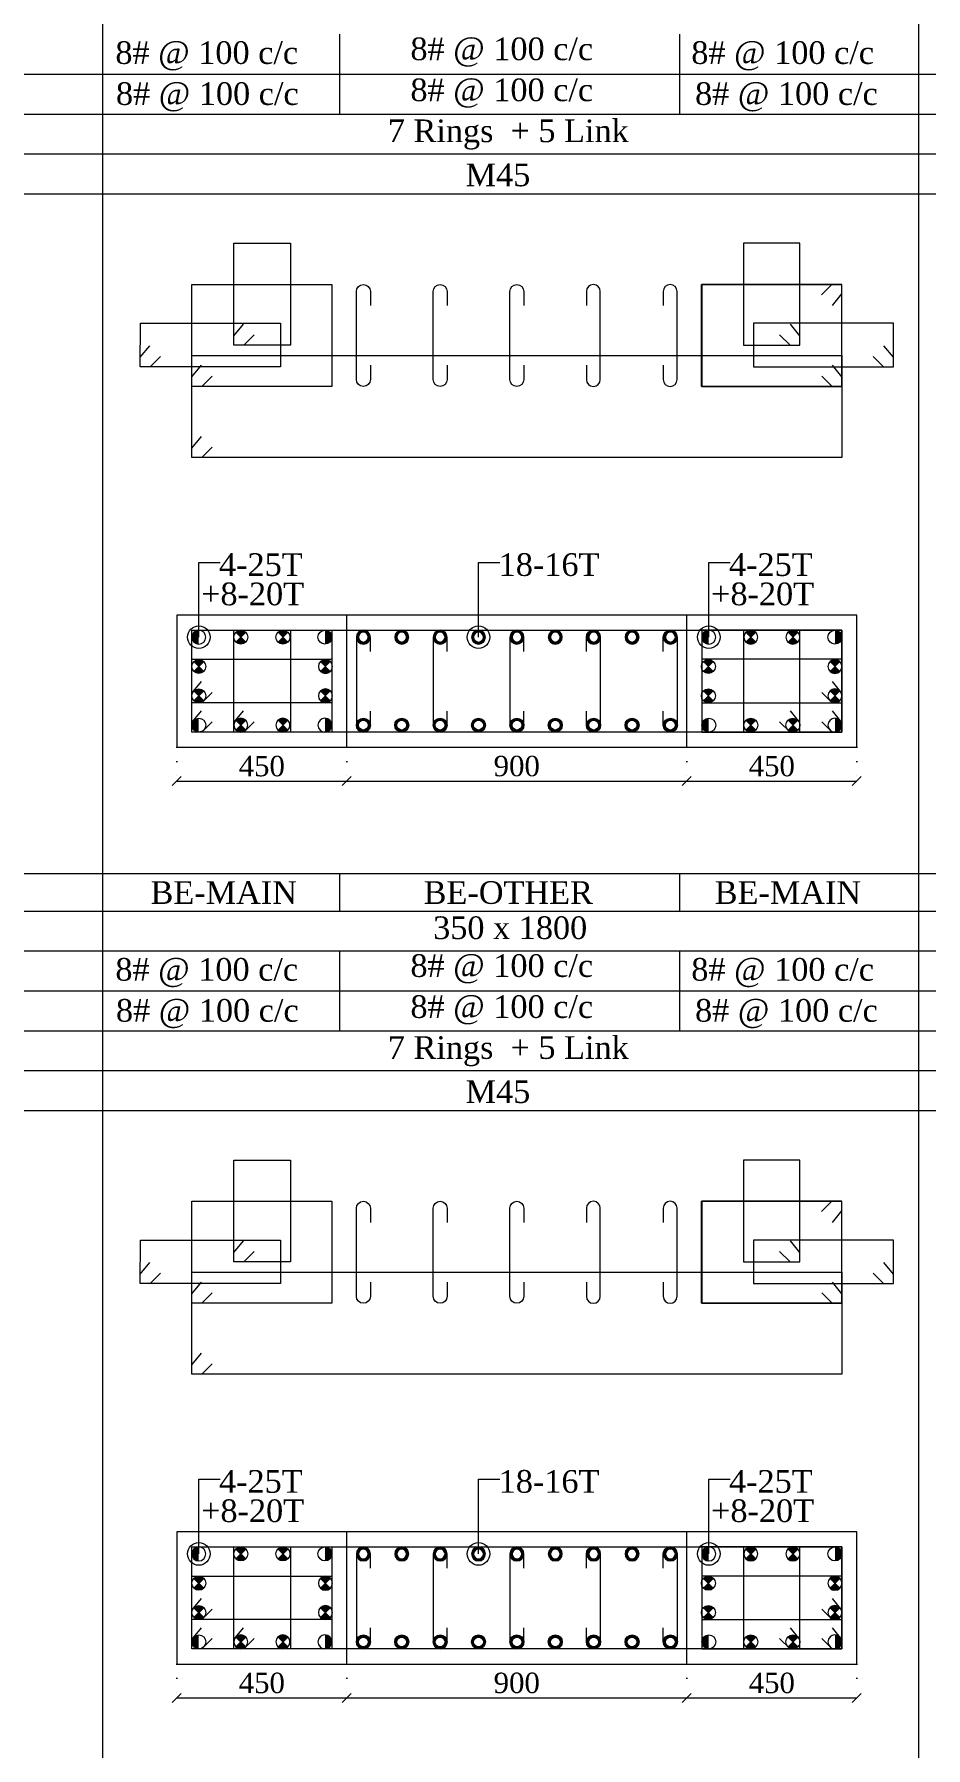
# Model space of a CAD drawing. Header units: millimetres. Extents: x 303 to 27724, y 300 to 68956.
# Drawn here: x 7835 to 10195, y 25991 to 30529 of the extents above; entities that cross this region are included whole.
import ezdxf

# ---------------------------------------------------------------- set-up
doc = ezdxf.new("R2010")
doc.units = ezdxf.units.MM
doc.linetypes.add('( Hidden )', pattern=[0.375, 0.25, -0.125])
doc.linetypes.add('DOT2', pattern=[0.125, 0, -0.125])
doc.layers.get('Defpoints').update_dxf_attribs({"lineweight": 0})
for name, color, linetype, lineweight in [('S-COL. STEEL DIA', 1, 'Continuous', 9), ('S-DIM FOOTING', 7, 'Continuous', 0), ('S-SECTION', 5, 'Continuous', 0), ('S-SECTION MARK', 7, 'Continuous', 0), ('S-SHEET', 7, 'Continuous', 0), ('S-STEEL', 1, 'Continuous', 9), ('S-STEEL-1', 1, 'Continuous', 0), ('S-STEEL-1 C.S.', 106, 'Continuous', 0), ('S-TEXT', 7, 'Continuous', 0)]:
    doc.layers.add(name, color=color, linetype=linetype, lineweight=lineweight)
doc.styles.add('AR', font='ARIALUNI.TTF', dxfattribs={"width": 0.8})
doc.styles.add('S-ROMANS', font='times.ttf')
doc.styles.add('TEXT', font='times.ttf')
doc.dimstyles.new('100', dxfattribs={"dimtxt": 180, "dimasz": 80, "dimexe": 0.18, "dimexo": 0.0625, "dimgap": 1, "dimtad": 1, "dimdec": 0, "dimzin": 0, "dimdsep": 46, "dimtxsty": 'AR', "dimblk": 'DOT', "dimcen": 0.09, "dimse1": 1, "dimse2": 1, "dimclrd": 50, "dimclrt": 256, "dimadec": 0, "dimazin": 0, "dimtfac": 1, "dimtdec": 0, "dimtix": 1, "dimtofl": 0, "dimtmove": 2, "dimatfit": 0, "dimfxl": 1, "dimtolj": 1, "dimtzin": 0, "dimlwd": -1, "dimarcsym": 0})
doc.dimstyles.new('SETU', dxfattribs={"dimtxt": 230, "dimasz": 0.2, "dimexe": 0.1, "dimexo": 0.1, "dimgap": 0.05, "dimtad": 1, "dimdec": 0, "dimzin": 0, "dimdsep": 46, "dimtxsty": 'TEXT', "dimblk": 'OBLIQUE', "dimcen": 0.09, "dimdle": 0.1, "dimclrd": 4, "dimclre": 256, "dimclrt": 256, "dimadec": 1, "dimazin": 0, "dimtfac": 1, "dimtdec": 0, "dimtix": 1, "dimtofl": 0, "dimtmove": 2, "dimatfit": 0, "dimfxl": 1, "dimtolj": 1, "dimtzin": 0, "dimlwd": -1, "dimlwe": -1, "dimarcsym": 1})

# ---------------------------------------------------------------- blocks, each defined once
blk = doc.blocks.new('*U17')
at = {"layer": 'S-COL. STEEL DIA'}
h = blk.add_hatch(color=256, dxfattribs=at)
h.dxf.hatch_style = 1
h.paths.add_polyline_path([(0, 18.5, 0.414214), (-18.5, 0, 0.414214), (0, -18.5)])
at = {"layer": 'S-COL. STEEL DIA', "lineweight": 5}
blk.add_circle((0, 0), 18.5, dxfattribs=at)
blk = doc.blocks.new('*U18')
at = {"layer": 'S-COL. STEEL DIA'}
h = blk.add_hatch(color=256, dxfattribs=at)
h.dxf.hatch_style = 1
h.paths.add_polyline_path([(0, 0), (0, -18.5, 0.198912), (13, -13)])
h.paths.add_polyline_path([(0, 0), (-13, -13, 0.198912), (0, -18.5)])
h.paths.add_polyline_path([(0, 18.5, 0.198912), (-13, 13), (0, 0)])
h.paths.add_polyline_path([(13, 13, 0.198912), (0, 18.5), (0, 0)])
at = {"layer": 'S-COL. STEEL DIA', "lineweight": 5}
for p, q in [((-13, 13), (13, -13)), ((13, 13), (-13, -13))]:
    blk.add_line(p, q, dxfattribs=at)
blk.add_circle((0, 0), 18.5, dxfattribs=at)
blk = doc.blocks.new('_Oblique')
at = {"color": 0, "linetype": 'ByBlock', "lineweight": -2}
blk.add_line((-0.5, -0.5), (0.5, 0.5), dxfattribs=at)
blk = doc.blocks.new('*D1869')
at = {"layer": 'Defpoints', "color": 0}
for p in [(8212, 26212.9), (8662, 26212.9), (8662, 26123.1)]:
    blk.add_point(p, dxfattribs=at)
at = {"layer": 'S-DIM FOOTING', "linetype": 'DOT2', "ltscale": 300}
for p, q in [((8212, 26212.8), (8212, 26123)), ((8662, 26212.8), (8662, 26123))]:
    blk.add_line(p, q, dxfattribs=at)
at = {"layer": 'S-DIM FOOTING', "ltscale": 300}
blk.add_line((8211.8, 26123.1), (8662.1, 26123.1), dxfattribs=at)
at = {"layer": 'S-DIM FOOTING', "linetype": 'ByBlock', "xscale": 24, "yscale": 24, "zscale": 24, "rotation": 180}
blk.add_blockref('_Oblique', (8212, 26123.1), dxfattribs=at)
at = {"layer": 'S-DIM FOOTING', "linetype": 'ByBlock', "xscale": 24, "yscale": 24, "zscale": 24}
blk.add_blockref('_Oblique', (8662, 26123.1), dxfattribs=at)
at = {"layer": 'S-DIM FOOTING', "insert": (8437, 26162.5), "char_height": 54, "attachment_point": 5, "style": 'TEXT'}
blk.add_mtext('\\A1;450', dxfattribs=at)
blk = doc.blocks.new('*D1870')
at = {"layer": 'Defpoints', "color": 0}
for p in [(8662, 26212.9), (9562, 26212.9), (9562, 26123.1)]:
    blk.add_point(p, dxfattribs=at)
at = {"layer": 'S-DIM FOOTING', "linetype": 'DOT2', "ltscale": 300}
for p, q in [((8662, 26212.8), (8662, 26123)), ((9562, 26212.8), (9562, 26123))]:
    blk.add_line(p, q, dxfattribs=at)
at = {"layer": 'S-DIM FOOTING', "ltscale": 300}
blk.add_line((8661.8, 26123.1), (9562.1, 26123.1), dxfattribs=at)
at = {"layer": 'S-DIM FOOTING', "linetype": 'ByBlock', "xscale": 24, "yscale": 24, "zscale": 24, "rotation": 180}
blk.add_blockref('_Oblique', (8662, 26123.1), dxfattribs=at)
at = {"layer": 'S-DIM FOOTING', "linetype": 'ByBlock', "xscale": 24, "yscale": 24, "zscale": 24}
blk.add_blockref('_Oblique', (9562, 26123.1), dxfattribs=at)
at = {"layer": 'S-DIM FOOTING', "insert": (9112, 26162.6), "char_height": 54, "attachment_point": 5, "style": 'TEXT'}
blk.add_mtext('\\A1;900', dxfattribs=at)
blk = doc.blocks.new('*D1871')
at = {"layer": 'Defpoints', "color": 0}
for p in [(9562, 26212.9), (10012, 26212.9), (10012, 26123.1)]:
    blk.add_point(p, dxfattribs=at)
at = {"layer": 'S-DIM FOOTING', "linetype": 'DOT2', "ltscale": 300}
for p, q in [((9562, 26212.8), (9562, 26123)), ((10012, 26212.8), (10012, 26123))]:
    blk.add_line(p, q, dxfattribs=at)
at = {"layer": 'S-DIM FOOTING', "ltscale": 300}
blk.add_line((9561.8, 26123.1), (10012.1, 26123.1), dxfattribs=at)
at = {"layer": 'S-DIM FOOTING', "linetype": 'ByBlock', "xscale": 24, "yscale": 24, "zscale": 24, "rotation": 180}
blk.add_blockref('_Oblique', (9562, 26123.1), dxfattribs=at)
at = {"layer": 'S-DIM FOOTING', "linetype": 'ByBlock', "xscale": 24, "yscale": 24, "zscale": 24}
blk.add_blockref('_Oblique', (10012, 26123.1), dxfattribs=at)
at = {"layer": 'S-DIM FOOTING', "insert": (9787, 26162.5), "char_height": 54, "attachment_point": 5, "style": 'TEXT'}
blk.add_mtext('\\A1;450', dxfattribs=at)
blk = doc.blocks.new('*U4')
at = {"layer": 'S-COL. STEEL DIA'}
h = blk.add_hatch(color=256, dxfattribs=at)
h.dxf.hatch_style = 1
h.paths.add_polyline_path([(-18.5, 0, 1), (18.5, 0, 1)])
h.paths.add_polyline_path([(13, 0, -1), (-13, 0, -1)], flags=16)
at = {"layer": 'S-COL. STEEL DIA', "lineweight": 5}
for radius in [18.5, 13]:
    blk.add_circle((0, 0), radius, dxfattribs=at)
blk = doc.blocks.new('_Dot')
at = {"linetype": 'ByBlock', "lineweight": -2}
blk.add_line((-0.5, 0), (-1, 0), dxfattribs=at)
at = {"linetype": 'ByBlock', "const_width": 0.5}
blk.add_lwpolyline([(-0.25, 0, 1), (0.25, 0, 1)], format="xyb", close=True, dxfattribs=at)
blk = doc.blocks.new('*D2001')
at = {"layer": 'Defpoints', "color": 0}
for p in [(8212, 28641.2), (8662, 28641.2), (8662, 28551.3)]:
    blk.add_point(p, dxfattribs=at)
at = {"layer": 'S-DIM FOOTING', "linetype": 'DOT2', "ltscale": 300}
for p, q in [((8212, 28641.1), (8212, 28551.2)), ((8662, 28641.1), (8662, 28551.2))]:
    blk.add_line(p, q, dxfattribs=at)
at = {"layer": 'S-DIM FOOTING', "ltscale": 300}
blk.add_line((8211.8, 28551.3), (8662.1, 28551.3), dxfattribs=at)
at = {"layer": 'S-DIM FOOTING', "linetype": 'ByBlock', "xscale": 24, "yscale": 24, "zscale": 24, "rotation": 180}
blk.add_blockref('_Oblique', (8212, 28551.3), dxfattribs=at)
at = {"layer": 'S-DIM FOOTING', "linetype": 'ByBlock', "xscale": 24, "yscale": 24, "zscale": 24}
blk.add_blockref('_Oblique', (8662, 28551.3), dxfattribs=at)
at = {"layer": 'S-DIM FOOTING', "insert": (8437, 28590.8), "char_height": 54, "attachment_point": 5, "style": 'TEXT'}
blk.add_mtext('\\A1;450', dxfattribs=at)
blk = doc.blocks.new('*D2002')
at = {"layer": 'Defpoints', "color": 0}
for p in [(8662, 28641.2), (9562, 28641.2), (9562, 28551.3)]:
    blk.add_point(p, dxfattribs=at)
at = {"layer": 'S-DIM FOOTING', "linetype": 'DOT2', "ltscale": 300}
for p, q in [((8662, 28641.1), (8662, 28551.2)), ((9562, 28641.1), (9562, 28551.2))]:
    blk.add_line(p, q, dxfattribs=at)
at = {"layer": 'S-DIM FOOTING', "ltscale": 300}
blk.add_line((8661.8, 28551.3), (9562.1, 28551.3), dxfattribs=at)
at = {"layer": 'S-DIM FOOTING', "linetype": 'ByBlock', "xscale": 24, "yscale": 24, "zscale": 24, "rotation": 180}
blk.add_blockref('_Oblique', (8662, 28551.3), dxfattribs=at)
at = {"layer": 'S-DIM FOOTING', "linetype": 'ByBlock', "xscale": 24, "yscale": 24, "zscale": 24}
blk.add_blockref('_Oblique', (9562, 28551.3), dxfattribs=at)
at = {"layer": 'S-DIM FOOTING', "insert": (9112, 28590.9), "char_height": 54, "attachment_point": 5, "style": 'TEXT'}
blk.add_mtext('\\A1;900', dxfattribs=at)
blk = doc.blocks.new('*D2003')
at = {"layer": 'Defpoints', "color": 0}
for p in [(9562, 28641.2), (10012, 28641.2), (10012, 28551.3)]:
    blk.add_point(p, dxfattribs=at)
at = {"layer": 'S-DIM FOOTING', "linetype": 'DOT2', "ltscale": 300}
for p, q in [((9562, 28641.1), (9562, 28551.2)), ((10012, 28641.1), (10012, 28551.2))]:
    blk.add_line(p, q, dxfattribs=at)
at = {"layer": 'S-DIM FOOTING', "ltscale": 300}
blk.add_line((9561.8, 28551.3), (10012.1, 28551.3), dxfattribs=at)
at = {"layer": 'S-DIM FOOTING', "linetype": 'ByBlock', "xscale": 24, "yscale": 24, "zscale": 24, "rotation": 180}
blk.add_blockref('_Oblique', (9562, 28551.3), dxfattribs=at)
at = {"layer": 'S-DIM FOOTING', "linetype": 'ByBlock', "xscale": 24, "yscale": 24, "zscale": 24}
blk.add_blockref('_Oblique', (10012, 28551.3), dxfattribs=at)
at = {"layer": 'S-DIM FOOTING', "insert": (9787, 28590.8), "char_height": 54, "attachment_point": 5, "style": 'TEXT'}
blk.add_mtext('\\A1;450', dxfattribs=at)

msp = doc.modelspace()

# ---------------------------------------------------------------- linework, layer by layer
at = {"layer": 'S-SECTION'}
for points, elevation in [([(10012, 28641.2), (10012, 28991.2), (8212, 28991.2), (8212, 28641.2)], 8.3), ([(10012, 26212.9), (10012, 26562.9), (8212, 26562.9), (8212, 26212.9)], 0)]:
    msp.add_lwpolyline(points, close=True, dxfattribs=dict(at, elevation=elevation))
at = {"layer": 'S-SHEET'}
for p, q in [((8015, 68956, -2), (8015, 299.8, -1.4)), ((10175.6, 68956, -1.1), (10175.6, 299.8, -0.6)), ((8642.4, 30529.3, -1.1), (8642.4, 30318, -1.1)), ((9542.4, 30529.3, -1.1), (9542.4, 30318, -1.1)), ((303, 30423.7, -0.7), (27724.1, 30423.7, -0.7)), ((303, 30318.2, -0.7), (27724.1, 30318.2, -0.7)), ((303, 30212.7, -0.7), (27724.1, 30212.7, -0.7)), ((303, 28306.2, 7.4), (27724.1, 28306.2, 7.4)), ((8642.4, 28306, -1.1), (8642.4, 28206.5, -1.1)), ((9542.4, 28306, -1.1), (9542.4, 28206.5, -1.1)), ((303, 28206.7, -0.6), (27724.1, 28206.7, -0.6)), ((303, 28101.4, -0.6), (27724.1, 28101.4, -0.6)), ((303, 28101.4, -0.6), (27724.1, 28101.4, -0.6)), ((8642.4, 28101.3, -1.1), (8642.4, 27890, -1.1)), ((9542.4, 28101.3, -1.1), (9542.4, 27890, -1.1)), ((303, 27995.6, -0.6), (27724.1, 27995.6, -0.6)), ((303, 27890.1, -0.6), (27724.1, 27890.1, -0.6)), ((303, 27784.6, -0.6), (27724.1, 27784.6, -0.6))]:
    msp.add_line(p, q, dxfattribs=at)
at = {"layer": 'S-SHEET', "color": 0}
for p, q in [((303, 30107.2, -0.7), (27724.1, 30107.2, -0.7)), ((303, 27679.1, -0.6), (27724.1, 27679.1, -0.6))]:
    msp.add_line(p, q, dxfattribs=at)
at = {"layer": 'S-STEEL', "color": 3}
for points, elevation in [([(8724.4, 29652.8), (8724.4, 29615, -1), (8687.5, 29615), (8687.5, 29848.1, -1), (8724.4, 29848.1), (8724.4, 29810.9)], 8.3), ([(8927.6, 29652.8), (8927.6, 29615, -1), (8890.7, 29615), (8890.7, 29848.1, -1), (8927.6, 29848.1), (8927.6, 29810.9)], 8.3), ([(9130.8, 29652.8), (9130.8, 29615, -1), (9093.9, 29615), (9093.9, 29848.1, -1), (9130.8, 29848.1), (9130.8, 29810.9)], 8.3), ([(9296.3, 29652.8), (9296.3, 29615, 1), (9333.2, 29615), (9333.2, 29848.1, 1), (9296.3, 29848.1), (9296.3, 29810.9)], 8.3), ([(9499.6, 29652.8), (9499.6, 29615, 1), (9536.5, 29615), (9536.5, 29848.1, 1), (9499.6, 29848.1), (9499.6, 29810.9)], 8.3), ([(8724.4, 28895), (8724.4, 28932.7, 1), (8687.5, 28932.7), (8687.5, 28699.6, 1), (8724.4, 28699.6), (8724.4, 28736.9)], 8.3), ([(8927.6, 28895), (8927.6, 28932.7, 1), (8890.7, 28932.7), (8890.7, 28699.6, 1), (8927.6, 28699.6), (8927.6, 28736.9)], 8.3), ([(9130.8, 28895), (9130.8, 28932.7, 1), (9093.9, 28932.7), (9093.9, 28699.6, 1), (9130.8, 28699.6), (9130.8, 28736.9)], 8.3), ([(9296.3, 28895), (9296.3, 28932.7, -1), (9333.2, 28932.7), (9333.2, 28699.6, -1), (9296.3, 28699.6), (9296.3, 28736.9)], 8.3), ([(9499.6, 28895), (9499.6, 28932.7, -1), (9536.5, 28932.7), (9536.5, 28699.6, -1), (9499.6, 28699.6), (9499.6, 28736.9)], 8.3), ([(8724.4, 27224.5), (8724.4, 27186.8, -1), (8687.5, 27186.8), (8687.5, 27419.9, -1), (8724.4, 27419.9), (8724.4, 27382.7)], 0), ([(8927.6, 27224.5), (8927.6, 27186.8, -1), (8890.7, 27186.8), (8890.7, 27419.9, -1), (8927.6, 27419.9), (8927.6, 27382.7)], 0), ([(9130.8, 27224.5), (9130.8, 27186.8, -1), (9093.9, 27186.8), (9093.9, 27419.9, -1), (9130.8, 27419.9), (9130.8, 27382.7)], 0), ([(9296.3, 27224.5), (9296.3, 27186.8, 1), (9333.2, 27186.8), (9333.2, 27419.9, 1), (9296.3, 27419.9), (9296.3, 27382.7)], 0), ([(9499.6, 27224.5), (9499.6, 27186.8, 1), (9536.5, 27186.8), (9536.5, 27419.9, 1), (9499.6, 27419.9), (9499.6, 27382.7)], 0), ([(8724.4, 26466.8), (8724.4, 26504.5, 1), (8687.5, 26504.5), (8687.5, 26271.4, 1), (8724.4, 26271.4), (8724.4, 26308.6)], 0), ([(8927.6, 26466.8), (8927.6, 26504.5, 1), (8890.7, 26504.5), (8890.7, 26271.4, 1), (8927.6, 26271.4), (8927.6, 26308.6)], 0), ([(9130.8, 26466.8), (9130.8, 26504.5, 1), (9093.9, 26504.5), (9093.9, 26271.4, 1), (9130.8, 26271.4), (9130.8, 26308.6)], 0), ([(9296.3, 26466.8), (9296.3, 26504.5, -1), (9333.2, 26504.5), (9333.2, 26271.4, -1), (9296.3, 26271.4), (9296.3, 26308.6)], 0), ([(9499.6, 26466.8), (9499.6, 26504.5, -1), (9536.5, 26504.5), (9536.5, 26271.4, -1), (9499.6, 26271.4), (9499.6, 26308.6)], 0)]:
    msp.add_lwpolyline(points, format="xyb", dxfattribs=dict(at, elevation=elevation))
at = {"layer": 'S-STEEL', "color": 1}
for points, elevation in [([(9918.4, 29839.3), (9946, 29866.7), (9972, 29866.7), (9972, 29596.7), (9601.2, 29596.7), (9601.2, 29866.7), (9972, 29866.7), (9972, 29841.6), (9946.8, 29810.8)], 8.3), ([(8305.5, 29435.9), (8278, 29408.6), (8252, 29408.6), (8252, 29678.6), (9972.8, 29678.6), (9972.8, 29408.6), (8252, 29408.6), (8252, 29433.6), (8277.1, 29464.5)], 8.3), ([(8305.5, 28708.5), (8278, 28681.2), (8252, 28681.2), (8252, 28951.2), (9972.8, 28951.2), (9972.8, 28681.2), (8252, 28681.2), (8252, 28706.2), (8277.1, 28737.1)], 8.3), ([(9918.4, 27411.1), (9946, 27438.4), (9972, 27438.4), (9972, 27168.4), (9601.2, 27168.4), (9601.2, 27438.4), (9972, 27438.4), (9972, 27413.4), (9946.8, 27382.5)], 0), ([(8305.5, 27007.7), (8278, 26980.4), (8252, 26980.4), (8252, 27250.4), (9972.8, 27250.4), (9972.8, 26980.4), (8252, 26980.4), (8252, 27005.4), (8277.1, 27036.2)], 0), ([(8305.5, 26280.3), (8278, 26253), (8252, 26253), (8252, 26523), (9972.8, 26523), (9972.8, 26253), (8252, 26253), (8252, 26278), (8277.1, 26308.8)], 0)]:
    msp.add_lwpolyline(points, dxfattribs=dict(at, elevation=elevation))
at = {"layer": 'S-STEEL-1', "color": 41}
for points, elevation in [([(8416.8, 29733.4), (8389.3, 29706.1), (8363.2, 29706.1), (8363.3, 29976.1), (8512.7, 29976.1), (8512.7, 29706.1), (8363.2, 29706.1), (8363.2, 29731.1), (8388.4, 29761.9)], 8.3), ([(9807.9, 29733.4), (9835.4, 29706.1), (9861.5, 29706.1), (9861.5, 29976.1), (9712.1, 29976.1), (9712.1, 29706.1), (9861.5, 29706.1), (9861.5, 29731.1), (9836.3, 29761.9)], 8.3), ([(8169.1, 29676.1), (8141.6, 29648.8), (8115.5, 29648.8), (8115.6, 29763.8), (8486.4, 29763.8), (8486.3, 29648.8), (8115.5, 29648.8), (8115.5, 29673.8), (8140.7, 29704.6)], 8.3), ([(10055.6, 29676.1), (10083.1, 29648.8), (10109.2, 29648.8), (10109.2, 29763.8), (9738.4, 29763.8), (9738.4, 29648.8), (10109.2, 29648.8), (10109.2, 29673.8), (10084, 29704.6)], 8.3), ([(8416.8, 28708.5), (8389.3, 28681.2), (8363.2, 28681.2), (8363.3, 28951.2), (8512.7, 28951.2), (8512.7, 28681.2), (8363.2, 28681.2), (8363.2, 28706.2), (8388.4, 28737.1)], 8.3), ([(9807.9, 28708.5), (9835.4, 28681.2), (9861.5, 28681.2), (9861.5, 28951.2), (9712.1, 28951.2), (9712.1, 28681.2), (9861.5, 28681.2), (9861.5, 28706.2), (9836.3, 28737.1)], 8.3), ([(8305.5, 28786.2), (8278, 28758.9), (8252, 28758.9), (8252, 28873.9), (8622.8, 28873.9), (8622.8, 28758.9), (8252, 28758.9), (8252, 28783.9), (8277.1, 28814.8)], 8.3), ([(9919.2, 28786.2), (9946.7, 28758.9), (9972.8, 28758.9), (9972.7, 28873.9), (9601.9, 28873.9), (9602, 28758.9), (9972.8, 28758.9), (9972.8, 28783.9), (9947.6, 28814.8)], 8.3), ([(8416.8, 27305.1), (8389.3, 27277.8), (8363.2, 27277.8), (8363.3, 27547.8), (8512.7, 27547.8), (8512.7, 27277.8), (8363.2, 27277.8), (8363.2, 27302.8), (8388.4, 27333.7)], 0), ([(9807.9, 27305.1), (9835.4, 27277.8), (9861.5, 27277.8), (9861.5, 27547.8), (9712.1, 27547.8), (9712.1, 27277.8), (9861.5, 27277.8), (9861.5, 27302.8), (9836.3, 27333.7)], 0), ([(8169.1, 27247.8), (8141.6, 27220.5), (8115.5, 27220.5), (8115.6, 27335.6), (8486.4, 27335.6), (8486.3, 27220.5), (8115.5, 27220.5), (8115.5, 27245.5), (8140.7, 27276.4)], 0), ([(10055.6, 27247.8), (10083.1, 27220.5), (10109.2, 27220.5), (10109.2, 27335.6), (9738.4, 27335.6), (9738.4, 27220.5), (10109.2, 27220.5), (10109.2, 27245.5), (10084, 27276.4)], 0), ([(8416.8, 26280.3), (8389.3, 26253), (8363.2, 26253), (8363.3, 26523), (8512.7, 26523), (8512.7, 26253), (8363.2, 26253), (8363.2, 26278), (8388.4, 26308.8)], 0), ([(9807.9, 26280.3), (9835.4, 26253), (9861.5, 26253), (9861.5, 26523), (9712.1, 26523), (9712.1, 26253), (9861.5, 26253), (9861.5, 26278), (9836.3, 26308.8)], 0), ([(8305.5, 26358), (8278, 26330.6), (8252, 26330.6), (8252, 26445.7), (8622.8, 26445.7), (8622.8, 26330.6), (8252, 26330.6), (8252, 26355.7), (8277.1, 26386.5)], 0), ([(9919.2, 26358), (9946.7, 26330.6), (9972.8, 26330.6), (9972.7, 26445.7), (9601.9, 26445.7), (9602, 26330.6), (9972.8, 26330.6), (9972.8, 26355.7), (9947.6, 26386.5)], 0)]:
    msp.add_lwpolyline(points, dxfattribs=dict(at, elevation=elevation))
at = {"layer": 'S-STEEL-1', "color": 6}
for points, elevation in [([(8305.5, 29624), (8278, 29596.7), (8252, 29596.7), (8252, 29866.7), (8622.8, 29866.7), (8622.8, 29596.7), (8252, 29596.7), (8252, 29621.7), (8277.1, 29652.6)], 8.3), ([(9919.2, 29624), (9946.7, 29596.7), (9972.8, 29596.7), (9972.8, 29866.7), (9602, 29866.7), (9602, 29596.7), (9972.8, 29596.7), (9972.8, 29621.7), (9947.6, 29652.6)], 8.3), ([(8305.5, 28708.5), (8278, 28681.2), (8252, 28681.2), (8252, 28951.2), (8622.8, 28951.2), (8622.8, 28681.2), (8252, 28681.2), (8252, 28706.2), (8277.1, 28737.1)], 8.3), ([(9919.2, 28708.5), (9946.7, 28681.2), (9972.8, 28681.2), (9972.8, 28951.2), (9602, 28951.2), (9602, 28681.2), (9972.8, 28681.2), (9972.8, 28706.2), (9947.6, 28737.1)], 8.3), ([(8305.5, 27195.7), (8278, 27168.4), (8252, 27168.4), (8252, 27438.4), (8622.8, 27438.4), (8622.8, 27168.4), (8252, 27168.4), (8252, 27193.5), (8277.1, 27224.3)], 0), ([(9919.2, 27195.7), (9946.7, 27168.4), (9972.8, 27168.4), (9972.8, 27438.4), (9602, 27438.4), (9602, 27168.4), (9972.8, 27168.4), (9972.8, 27193.5), (9947.6, 27224.3)], 0), ([(8305.5, 26280.3), (8278, 26253), (8252, 26253), (8252, 26523), (8622.8, 26523), (8622.8, 26253), (8252, 26253), (8252, 26278), (8277.1, 26308.8)], 0), ([(9919.2, 26280.3), (9946.7, 26253), (9972.8, 26253), (9972.8, 26523), (9602, 26523), (9602, 26253), (9972.8, 26253), (9972.8, 26278), (9947.6, 26308.8)], 0)]:
    msp.add_lwpolyline(points, dxfattribs=dict(at, elevation=elevation))
at = {"layer": 'S-STEEL-1 C.S.', "color": 8, "linetype": '( Hidden )'}
for p, q in [((8662, 28641.2, 8.3), (8662, 28991.2, 8.3)), ((9562, 28641.2, 8.3), (9562, 28991.2, 8.3)), ((8662, 26212.9, 0), (8662, 26562.9, 0)), ((9562, 26212.9, 0), (9562, 26562.9, 0))]:
    msp.add_line(p, q, dxfattribs=at)

# ---------------------------------------------------------------- block references
at = {"layer": 'S-COL. STEEL DIA', "xscale": -1, "rotation": 180}
for name, p in [('*U17', (8270.4, 28932.7, 8.3)), ('*U4', (8705.9, 28932.7, 8.3)), ('*U4', (8807.5, 28932.7, 8.3)), ('*U4', (8909.1, 28932.7, 8.3)), ('*U4', (9010.7, 28932.7, 8.3)), ('*U4', (9112.4, 28932.7, 8.3)), ('*U4', (9214, 28932.7, 8.3)), ('*U4', (9315.6, 28932.7, 8.3)), ('*U4', (9417.2, 28932.7, 8.3)), ('*U4', (9518.8, 28932.7, 8.3)), ('*U17', (9620.4, 28932.7, 8.3)), ('*U18', (9731.7, 28932.7, 8.3)), ('*U18', (9843, 28932.7, 8.3)), ('*U17', (8270.4, 26504.5, 0)), ('*U4', (8705.9, 26504.5, 0)), ('*U4', (8807.5, 26504.5, 0)), ('*U4', (8909.1, 26504.5, 0)), ('*U4', (9010.7, 26504.5, 0)), ('*U4', (9112.4, 26504.5, 0)), ('*U4', (9214, 26504.5, 0)), ('*U4', (9315.6, 26504.5, 0)), ('*U4', (9417.2, 26504.5, 0)), ('*U4', (9518.8, 26504.5, 0)), ('*U17', (9620.4, 26504.5, 0)), ('*U18', (9731.7, 26504.5, 0)), ('*U18', (9843, 26504.5, 0))]:
    msp.add_blockref(name, p, dxfattribs=at)
at = {"layer": 'S-COL. STEEL DIA', "rotation": 180}
for name, p in [('*U18', (8381.7, 28932.7, 8.3)), ('*U18', (8493, 28932.7, 8.3)), ('*U17', (8604.3, 28932.7, 8.3)), ('*U17', (9954.3, 28932.7, 8.3)), ('*U18', (8381.7, 26504.5, 0)), ('*U18', (8493, 26504.5, 0)), ('*U17', (8604.3, 26504.5, 0)), ('*U17', (9954.3, 26504.5, 0))]:
    msp.add_blockref(name, p, dxfattribs=at)
at = {"layer": 'S-COL. STEEL DIA'}
for name, p in [('*U18', (8270.4, 28855, 8.3)), ('*U18', (9619.2, 28855, 8.3)), ('*U18', (8270.4, 28777.3, 8.3)), ('*U18', (9619.2, 28777.3, 8.3)), ('*U17', (8270.4, 28699.6, 8.3)), ('*U4', (8705.9, 28699.6, 8.3)), ('*U4', (8807.5, 28699.6, 8.3)), ('*U4', (8909.1, 28699.6, 8.3)), ('*U4', (9010.7, 28699.6, 8.3)), ('*U4', (9112.4, 28699.6, 8.3)), ('*U4', (9214, 28699.6, 8.3)), ('*U4', (9315.6, 28699.6, 8.3)), ('*U4', (9417.2, 28699.6, 8.3)), ('*U4', (9518.8, 28699.6, 8.3)), ('*U17', (9620.4, 28699.6, 8.3)), ('*U18', (9731.7, 28699.6, 8.3)), ('*U18', (9843, 28699.6, 8.3)), ('*U18', (8270.4, 26426.8, 0)), ('*U18', (9619.2, 26426.8, 0)), ('*U18', (8270.4, 26349.1, 0)), ('*U18', (9619.2, 26349.1, 0)), ('*U17', (8270.4, 26271.4, 0)), ('*U4', (8705.9, 26271.4, 0)), ('*U4', (8807.5, 26271.4, 0)), ('*U4', (8909.1, 26271.4, 0)), ('*U4', (9010.7, 26271.4, 0)), ('*U4', (9112.4, 26271.4, 0)), ('*U4', (9214, 26271.4, 0)), ('*U4', (9315.6, 26271.4, 0)), ('*U4', (9417.2, 26271.4, 0)), ('*U4', (9518.8, 26271.4, 0)), ('*U17', (9620.4, 26271.4, 0)), ('*U18', (9731.7, 26271.4, 0)), ('*U18', (9843, 26271.4, 0))]:
    msp.add_blockref(name, p, dxfattribs=at)
at = {"layer": 'S-COL. STEEL DIA', "xscale": -1}
for name, p in [('*U18', (8605.5, 28855, 8.3)), ('*U18', (9954.3, 28855, 8.3)), ('*U18', (8605.5, 28777.3, 8.3)), ('*U18', (9954.3, 28777.3, 8.3)), ('*U18', (8381.7, 28699.6, 8.3)), ('*U18', (8493, 28699.6, 8.3)), ('*U17', (8604.3, 28699.6, 8.3)), ('*U17', (9954.3, 28699.6, 8.3)), ('*U18', (8605.5, 26426.8, 0)), ('*U18', (9954.3, 26426.8, 0)), ('*U18', (8605.5, 26349.1, 0)), ('*U18', (9954.3, 26349.1, 0)), ('*U18', (8381.7, 26271.4, 0)), ('*U18', (8493, 26271.4, 0)), ('*U17', (8604.3, 26271.4, 0)), ('*U17', (9954.3, 26271.4, 0))]:
    msp.add_blockref(name, p, dxfattribs=at)

# ---------------------------------------------------------------- texts
at = {"layer": 'S-TEXT', "style": 'S-ROMANS'}
for s, p in [('8# @ 100 c/c', (8049.5, 30450.8, -1.1)), ('8# @ 100 c/c', (8830.5, 30460.8, -1.1)), ('8# @ 100 c/c', (9574, 30450.8, -1.1)), ('8# @ 100 c/c', (8830.5, 30352.2, -1.1)), ('8# @ 100 c/c', (8051, 30342.2, -1.1)), ('8# @ 100 c/c', (9584, 30342.2, -1.1)), ('7 Rings  + 5 Link', (8770.7, 30243.7, -1.1)), ('M45', (8976.6, 30127, -1.1)), ('BE-MAIN ', (8142.5, 28226.2, -1.1)), ('BE-OTHER', (8865.5, 28226.2, -1.1)), ('BE-MAIN ', (9636, 28226.2, -1.1)), ('350 x 1800', (8890.7, 28133, -1.1)), ('8# @ 100 c/c', (8830.5, 28032.7, -1.1)), ('8# @ 100 c/c', (8049.5, 28022.7, -1.1)), ('8# @ 100 c/c', (9574, 28022.7, -1.1)), ('8# @ 100 c/c', (8051, 27914.1, -1.1)), ('8# @ 100 c/c', (8830.5, 27924.1, -1.1)), ('8# @ 100 c/c', (9584, 27914.1, -1.1)), ('7 Rings  + 5 Link', (8770.7, 27815.7, -1.1)), ('M45', (8976.6, 27698.9, -1.1))]:
    msp.add_text(s, height=60, dxfattribs=at).set_placement(p)
at = {"layer": 'S-TEXT', "color": 7, "style": 'TEXT'}
for s, p in [('4-25T', (8323.8, 29094.8, 8.3)), ('18-16T', (9064.1, 29094.8, 8.3)), ('4-25T', (9673.8, 29094.8, 8.3)), ('+8-20T', (8276.5, 29017.1, 8.3)), ('+8-20T', (9626.5, 29017.1, 8.3)), ('4-25T', (8323.8, 26666.5, 0)), ('18-16T', (9064.1, 26666.5, 0)), ('4-25T', (9673.8, 26666.5, 0)), ('+8-20T', (8276.5, 26588.8, 0)), ('+8-20T', (9626.5, 26588.8, 0))]:
    msp.add_text(s, height=60, dxfattribs=at).set_placement(p)

# ---------------------------------------------------------------- dimensions: what is measured, and where the dimension line sits
at = {"layer": 'S-DIM FOOTING', "ltscale": 300}
for base, p1, p2, picture, middle in [((8662, 28551.3, 7.9), (8212, 28641.2, 8.3), (8662, 28641.2, 8.3), '*D2001', (8437, 28590.8, 7.9)), ((9562, 28551.3, 7.9), (8662, 28641.2, 8.3), (9562, 28641.2, 8.3), '*D2002', (9112, 28590.9, 7.9)), ((10012, 28551.3, 7.9), (9562, 28641.2, 8.3), (10012, 28641.2, 8.3), '*D2003', (9787, 28590.8, 7.9)), ((8662, 26123.1, -0.3), (8212, 26212.9, 0), (8662, 26212.9, 0), '*D1869', (8437, 26162.5, -0.3)), ((9562, 26123.1, -0.3), (8662, 26212.9, 0), (9562, 26212.9, 0), '*D1870', (9112, 26162.6, -0.3)), ((10012, 26123.1, -0.3), (9562, 26212.9, 0), (10012, 26212.9, 0), '*D1871', (9787, 26162.5, -0.3))]:
    dim = msp.add_linear_dim(base=base, p1=p1, p2=p2, angle=180, dimstyle='SETU', override={"dimscale": 1.2, "dimtxt": 45, "dimasz": 20, "dimgap": 10, "dimblk1": 'Oblique', "dimblk2": 'Oblique', "dimsah": 1, "dimclrd": 256, "dimarcsym": 1}, dxfattribs=at)
    dim.commit()
    dim.dimension.update_dxf_attribs({"geometry": picture, "text_midpoint": middle})

# ---------------------------------------------------------------- leaders
at = {"layer": 'S-SECTION MARK'}
for points in [[(8270.4, 28932.7, 8.3), (8270.4, 29130.6, 8.3), (8326.8, 29130.6, 8.3)], [(9010.7, 28932.7, 8.3), (9010.7, 29130.6, 8.3), (9067.2, 29130.6, 8.3)], [(9620.4, 28932.7, 8.3), (9620.4, 29130.6, 8.3), (9676.8, 29130.6, 8.3)], [(8270.4, 26504.5, 0), (8270.4, 26702.4, 0), (8326.8, 26702.4, 0)], [(9010.7, 26504.5, 0), (9010.7, 26702.4, 0), (9067.2, 26702.4, 0)], [(9620.4, 26504.5, 0), (9620.4, 26702.4, 0), (9676.8, 26702.4, 0)]]:
    msp.add_leader(points, dimstyle='100', override={"dimasz": 60, "dimtad": 0, "dimclrd": 256, "dimldrblk": 'DotBlank', "dimfxl": 50, "dimfxlon": 1, "dimarcsym": 1}, dxfattribs=at)

doc.saveas('drawing.dxf')
